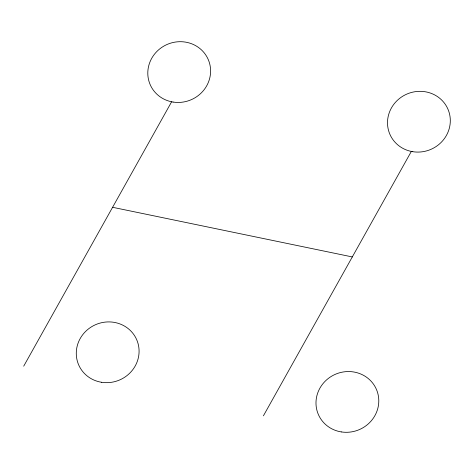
<?xml version="1.0" encoding="UTF-8"?>
<svg xmlns="http://www.w3.org/2000/svg" width="474" height="474" viewBox="0 0 474 474"><rect width="100%" height="100%" fill="white"/><g stroke="black" fill="none" stroke-linecap="round" stroke-linejoin="round"><path stroke-width="0.71" d="M23.7 366.183L171.618 101.792M263.408 415.828L411.325 151.431M112.593 207.292L352.301 256.938M173.075 102.058A31.628 30.146 -23.2 0 0 208.939 61.312A31.628 30.146 -23.2 0 0 155.596 52.839A31.628 30.146 -23.2 0 0 173.075 102.058M101.555 382.275A31.628 30.146 -23.2 0 0 137.419 341.529A31.628 30.146 -23.2 0 0 84.076 333.056A31.628 30.146 -23.2 0 0 101.555 382.275M412.783 151.698A31.628 30.146 -23.2 0 0 448.647 110.957A31.628 30.146 -23.2 0 0 395.298 102.485A31.628 30.146 -23.2 0 0 412.783 151.698M341.262 431.915A31.628 30.146 -23.2 0 0 377.126 391.174A31.628 30.146 -23.2 0 0 323.778 382.702A31.628 30.146 -23.2 0 0 341.262 431.915"/></g></svg>
